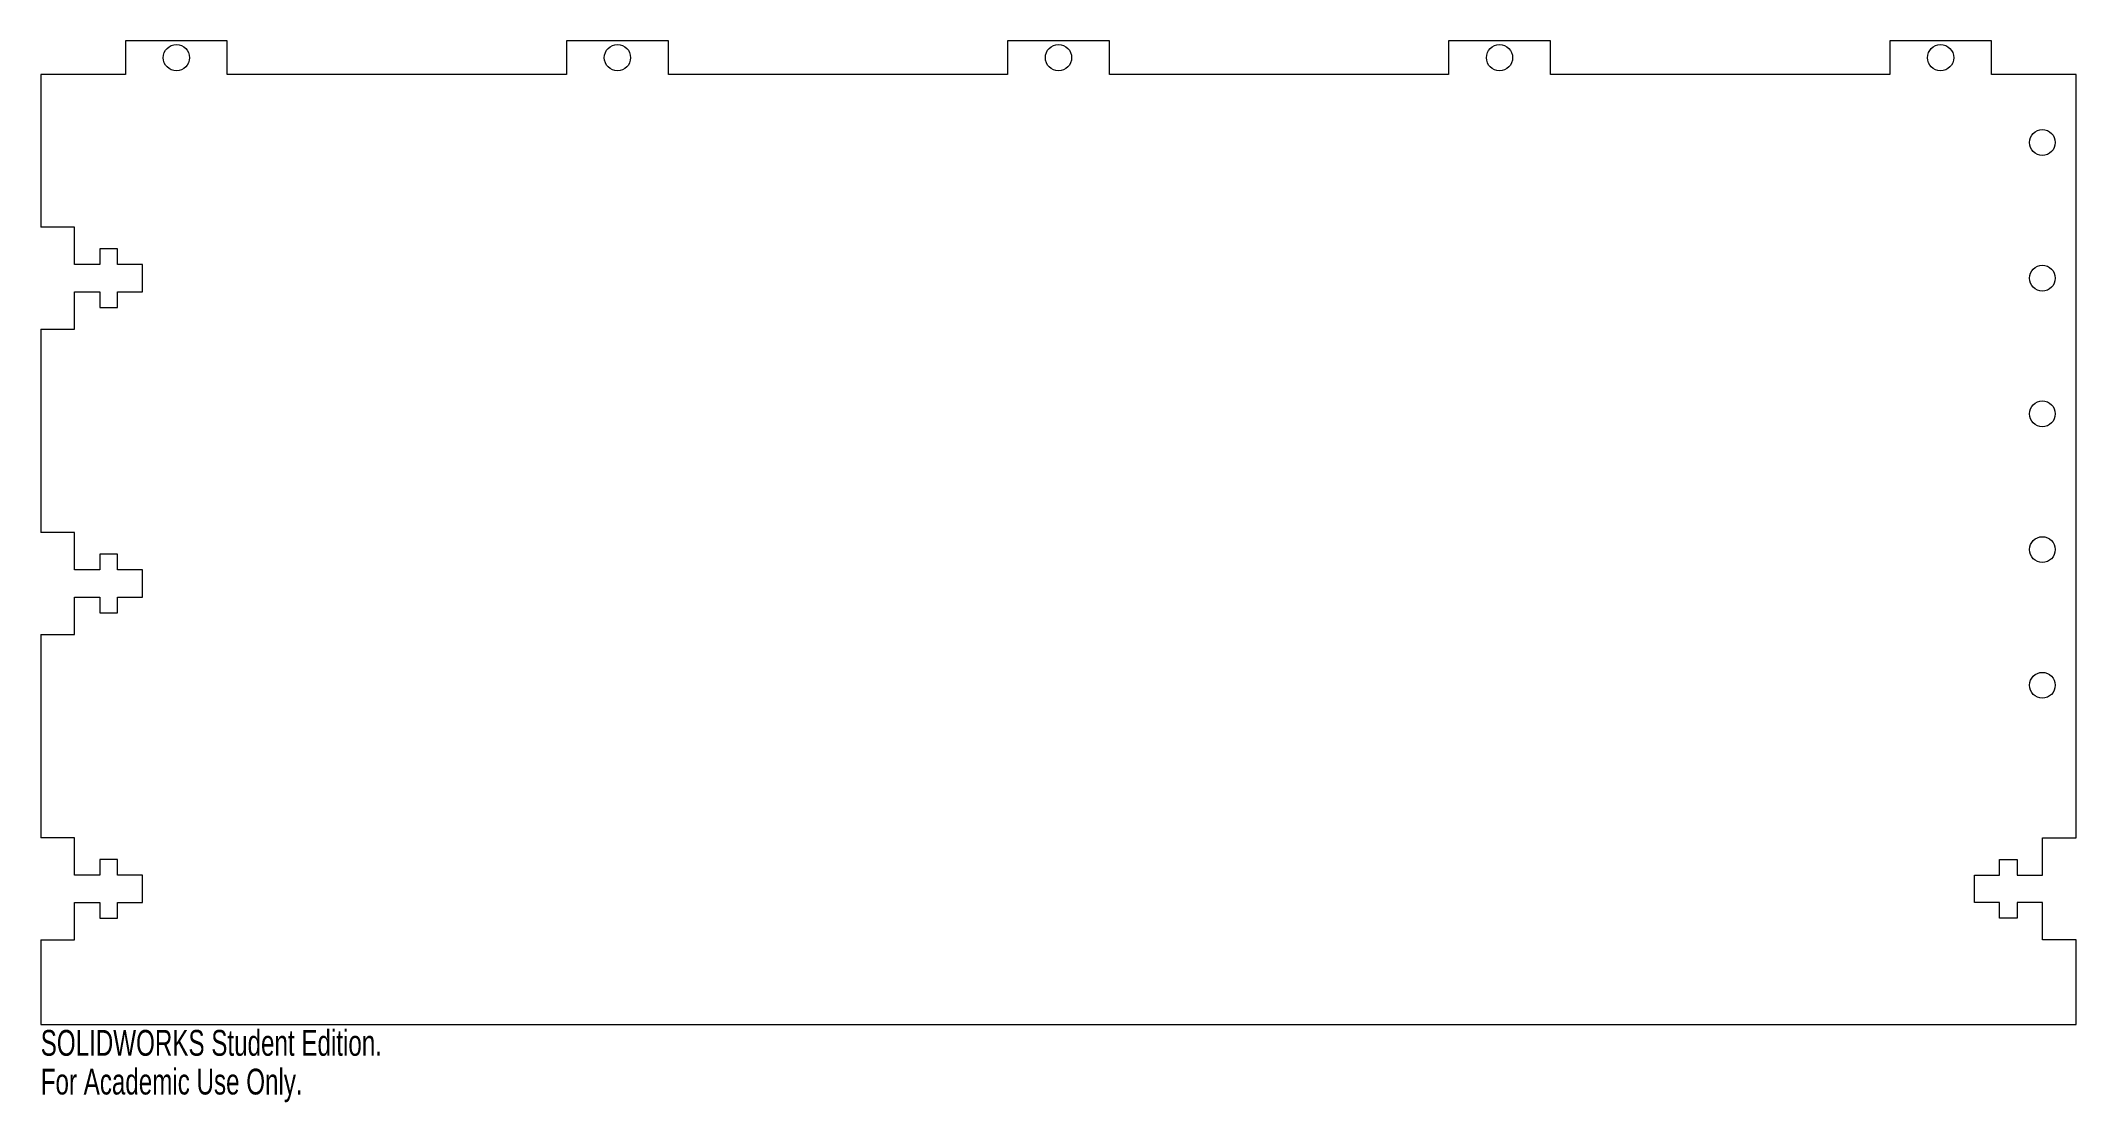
# Model space of a CAD drawing. Header units: inches. Extents: x 0 to 15, y -0.6 to 7.2.
import ezdxf

# ---------------------------------------------------------------- set-up
doc = ezdxf.new("R2010")
doc.units = ezdxf.units.IN
doc.header["$MEASUREMENT"] = 0
doc.styles.add('SLDTEXTSTYLE0', font='TXT', dxfattribs={"width": 0.7})

msp = doc.modelspace()

# ---------------------------------------------------------------- linework, layer by layer
at = {"color": 7, "linetype": 'Continuous', "lineweight": 15}
for p, q in [((1.375, 7.25), (0.625, 7.25)), ((0.625, 7.25), (0.625, 7)), ((1.375, 7), (1.375, 7.25)), ((4.625, 7.25), (3.875, 7.25)), ((3.875, 7.25), (3.875, 7)), ((4.625, 7), (4.625, 7.25)), ((7.875, 7.25), (7.125, 7.25)), ((7.125, 7.25), (7.125, 7)), ((7.875, 7), (7.875, 7.25)), ((11.125, 7.25), (10.375, 7.25)), ((10.375, 7.25), (10.375, 7)), ((11.125, 7), (11.125, 7.25)), ((14.375, 7.25), (13.625, 7.25)), ((13.625, 7.25), (13.625, 7)), ((14.375, 7), (14.375, 7.25)), ((0, 7), (0, 5.875)), ((0.625, 7), (0, 7)), ((3.875, 7), (1.375, 7)), ((7.125, 7), (4.625, 7)), ((10.375, 7), (7.875, 7)), ((13.625, 7), (11.125, 7)), ((15, 7), (14.375, 7)), ((15, 1.375), (15, 7)), ((0.25, 5.875), (0, 5.875)), ((0.25, 5.6), (0.25, 5.875)), ((0.435, 5.7165), (0.435, 5.6)), ((0.565, 5.7165), (0.435, 5.7165)), ((0.565, 5.6), (0.565, 5.7165)), ((0.435, 5.6), (0.25, 5.6)), ((0.75, 5.6), (0.565, 5.6)), ((0.75, 5.4), (0.75, 5.6)), ((0.25, 5.4), (0.435, 5.4)), ((0.25, 5.125), (0.25, 5.4)), ((0.435, 5.4), (0.435, 5.2835)), ((0.565, 5.4), (0.75, 5.4)), ((0.565, 5.2835), (0.565, 5.4)), ((0.435, 5.2835), (0.565, 5.2835)), ((0, 5.125), (0.25, 5.125)), ((0, 5.125), (0, 3.625)), ((0.25, 3.625), (0, 3.625)), ((0.25, 3.35), (0.25, 3.625)), ((0.435, 3.4665), (0.435, 3.35)), ((0.565, 3.4665), (0.435, 3.4665)), ((0.565, 3.35), (0.565, 3.4665)), ((0.435, 3.35), (0.25, 3.35)), ((0.75, 3.35), (0.565, 3.35)), ((0.75, 3.15), (0.75, 3.35)), ((0.25, 3.15), (0.435, 3.15)), ((0.25, 2.875), (0.25, 3.15)), ((0.435, 3.15), (0.435, 3.0335)), ((0.565, 3.15), (0.75, 3.15)), ((0.565, 3.0335), (0.565, 3.15)), ((0.435, 3.0335), (0.565, 3.0335)), ((0, 2.875), (0.25, 2.875)), ((0, 2.875), (0, 1.375)), ((0.25, 1.375), (0, 1.375)), ((0.25, 1.1), (0.25, 1.375)), ((14.75, 1.1), (14.75, 1.375)), ((14.75, 1.375), (15, 1.375)), ((0.435, 1.2165), (0.435, 1.1)), ((0.565, 1.2165), (0.435, 1.2165)), ((0.565, 1.1), (0.565, 1.2165)), ((14.435, 1.1), (14.435, 1.2165)), ((14.435, 1.2165), (14.565, 1.2165)), ((14.565, 1.2165), (14.565, 1.1)), ((0.435, 1.1), (0.25, 1.1)), ((0.75, 1.1), (0.565, 1.1)), ((0.75, 0.9), (0.75, 1.1)), ((14.25, 0.9), (14.25, 1.1)), ((14.25, 1.1), (14.435, 1.1)), ((14.565, 1.1), (14.75, 1.1)), ((0.25, 0.9), (0.435, 0.9)), ((0.25, 0.625), (0.25, 0.9)), ((0.435, 0.9), (0.435, 0.7835)), ((0.565, 0.9), (0.75, 0.9)), ((0.565, 0.7835), (0.565, 0.9)), ((14.435, 0.9), (14.25, 0.9)), ((14.435, 0.7835), (14.435, 0.9)), ((14.75, 0.9), (14.565, 0.9)), ((14.565, 0.9), (14.565, 0.7835)), ((14.75, 0.625), (14.75, 0.9)), ((0.435, 0.7835), (0.565, 0.7835)), ((14.565, 0.7835), (14.435, 0.7835)), ((0, 0.625), (0.25, 0.625)), ((0, 0.625), (0, 0)), ((15, 0.625), (14.75, 0.625)), ((15, 0), (15, 0.625)), ((0, 0), (15, 0))]:
    msp.add_line(p, q, dxfattribs=at)
for centre, radius in [((1, 7.125), 0.0968), ((4.25, 7.125), 0.0968), ((7.5, 7.125), 0.0968), ((10.75, 7.125), 0.0967), ((14, 7.125), 0.0967), ((14.75, 6.5), 0.095), ((14.75, 5.5), 0.095), ((14.75, 4.5), 0.095), ((14.75, 3.5), 0.095), ((14.75, 2.5), 0.095)]:
    msp.add_circle(centre, radius, dxfattribs=at)

# ---------------------------------------------------------------- texts
at = {"color": 7, "linetype": 'Continuous', "char_height": 0.1903, "attachment_point": 1, "style": 'SLDTEXTSTYLE0'}
for s, insert in [('SOLIDWORKS Student Edition.', (0, -0.0401)), ('For Academic Use Only.', (0, -0.3256))]:
    msp.add_mtext(s, dxfattribs=dict(at, insert=insert))

doc.saveas('drawing.dxf')
